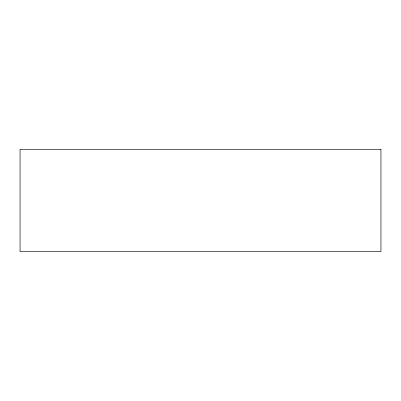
<?xml version="1.0" encoding="UTF-8"?>
<svg xmlns="http://www.w3.org/2000/svg" width="401" height="401" viewBox="0 0 401 401"><rect width="100%" height="100%" fill="white"/><g stroke="black" fill="none" stroke-linecap="round" stroke-linejoin="round"><path stroke-width="0.6" d="M380.95 149.373L20.05 149.373L20.05 251.627L380.95 251.627L380.95 149.373"/></g></svg>
